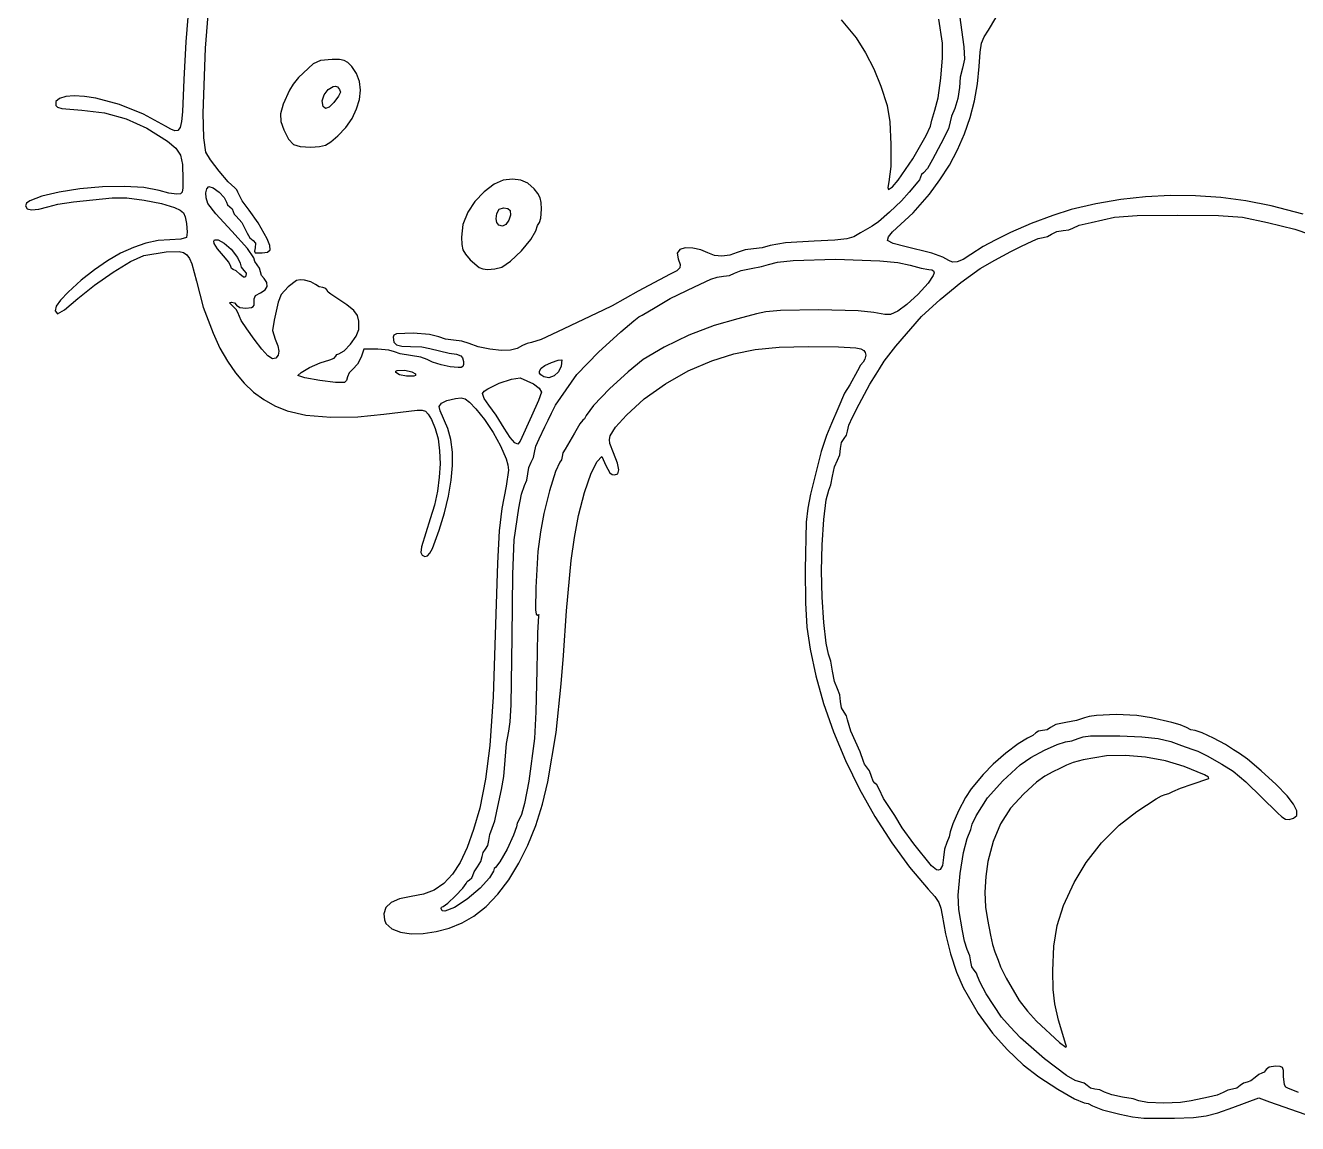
# Model space of a CAD drawing. Extents: x 20 to 360, y 14 to 367.
# Drawn here: x 20.1 to 216.6, y 44.8 to 214.4 of the extents above; entities that cross this region are included whole.
import ezdxf

# ---------------------------------------------------------------- set-up
doc = ezdxf.new("R2010")
doc.units = 0

msp = doc.modelspace()

# ---------------------------------------------------------------- linework, layer by layer
at = {"layer": 'Layer 1'}
for p, q in [((45.190862, 215.723747), (44.864542, 211.887286)), ((47.93812, 210.930376), (48.328174, 216.057439)), ((146.133877, 215.296004), (148.448982, 212.513467)), ((161.783991, 211.702078), (161.201907, 215.404593)), ((164.429826, 216.041247), (165.064826, 211.137633)), ((168.874829, 213.712912), (170.038996, 215.617914)), ((148.448982, 212.513467), (149.903089, 210.192298)), ((167.825314, 211.710897), (168.207858, 212.692061)), ((168.207858, 212.692061), (168.874829, 213.712912)), ((44.864542, 211.887286), (44.591139, 206.092908)), ((47.56605, 200.860218), (47.93812, 210.930376)), ((161.810449, 209.432172), (161.783991, 211.702078)), ((165.064826, 211.137633), (165.188299, 209.228222)), ((167.463717, 208.068464), (167.61475, 210.319629)), ((167.61475, 210.319629), (167.825314, 211.710897)), ((64.558374, 208.491798), (62.313824, 206.397179)), ((65.704903, 209.016555), (64.558374, 208.491798)), ((64.558374, 208.491798), (64.558374, 208.491798)), ((67.486431, 209.197354), (65.704903, 209.016555)), ((68.61036, 209.165383), (67.486431, 209.197354)), ((69.360565, 209.020965), (68.61036, 209.165383)), ((69.932175, 208.691338), (69.360565, 209.020965)), ((70.520322, 208.103742), (69.932175, 208.691338)), ((149.903089, 210.192298), (151.165373, 207.728916)), ((161.545866, 206.269297), (161.810449, 209.432172)), ((165.188299, 209.228222), (164.888437, 207.82152)), ((62.313824, 206.397179), (61.457786, 205.351523)), ((71.274316, 207.019294), (70.520322, 208.103742)), ((71.717011, 205.778163), (71.274316, 207.019294)), ((151.165373, 207.728916), (152.268907, 205.047252)), ((164.535659, 206.454505), (164.394548, 204.822907)), ((164.888437, 207.82152), (164.535659, 206.454505)), ((167.199822, 205.409607), (167.463717, 208.068464)), ((44.591139, 206.092908), (44.37837, 201.113777)), ((60.889483, 204.434851), (59.948007, 202.28511)), ((61.457786, 205.351523), (60.889483, 204.434851)), ((66.239582, 203.698427), (66.886709, 204.514226)), ((66.886709, 204.514226), (67.666128, 204.999296)), ((67.666128, 204.999296), (68.028965, 205.047527)), ((68.028965, 205.047527), (68.333099, 204.92874)), ((68.333099, 204.92874), (68.655009, 204.523045)), ((68.655009, 204.523045), (68.79171, 204.117351)), ((71.706538, 202.992871), (71.857916, 204.422104)), ((71.857916, 204.422104), (71.717011, 205.778163)), ((152.268907, 205.047252), (153.246763, 202.071238)), ((161.109303, 203.238713), (161.545866, 206.269297)), ((164.394548, 204.822907), (164.174062, 203.138392)), ((166.728395, 202.785063), (167.199822, 205.409607)), ((24.825098, 202.659937), (24.800293, 202.071238)), ((25.369148, 203.129572), (24.825098, 202.659937)), ((26.343146, 203.440458), (25.369148, 203.129572)), ((27.657795, 203.552906), (26.343146, 203.440458)), ((29.245158, 203.452654), (27.657795, 203.552906)), ((30.963987, 203.18745), (29.245158, 203.452654)), ((34.63398, 202.216759), (30.963987, 203.18745)), ((65.969486, 202.776794), (66.239582, 203.698427)), ((66.096817, 201.924615), (65.969486, 202.776794)), ((67.768654, 202.52985), (67.026166, 201.794528)), ((68.491849, 203.49558), (67.768654, 202.52985)), ((68.79171, 204.117351), (68.491849, 203.49558)), ((68.79171, 204.117351), (68.79171, 204.117351)), ((71.272387, 201.532218), (71.706538, 202.992871)), ((160.619823, 201.365682), (161.109303, 203.238713)), ((164.174062, 203.138392), (163.688992, 201.612627)), ((166.053569, 200.205994), (166.728395, 202.785063)), ((24.800293, 202.071238), (25.071491, 201.796733)), ((25.071491, 201.796733), (25.752794, 201.594988)), ((25.752794, 201.594988), (28.821963, 201.330405)), ((28.821963, 201.330405), (32.347538, 200.913134)), ((32.347538, 200.913134), (35.648217, 200.003077)), ((38.343661, 200.749975), (34.63398, 202.216759)), ((41.768915, 198.896236), (38.343661, 200.749975)), ((44.37837, 201.113777), (44.22527, 199.614539)), ((47.655967, 197.068888), (47.56605, 200.860218)), ((59.948007, 202.28511), (59.522468, 200.783599)), ((59.522468, 200.783599), (59.559951, 199.573129)), ((66.458965, 201.594988), (66.096817, 201.924615)), ((67.026166, 201.794528), (66.458965, 201.594988)), ((70.564971, 200.081901), (71.272387, 201.532218)), ((153.246763, 202.071238), (153.647497, 199.549978)), ((160.161212, 199.813459), (160.619823, 201.365682)), ((163.688992, 201.612627), (163.203922, 200.430821)), ((35.648217, 200.003077), (38.843063, 198.557239)), ((38.843063, 198.557239), (42.051138, 196.532624)), ((42.587608, 198.396628), (41.768915, 198.896236)), ((44.000236, 198.67134), (43.672676, 198.206046)), ((44.22527, 199.614539), (44.000236, 198.67134)), ((59.559951, 199.573129), (60.007538, 198.296514)), ((68.368376, 197.379291), (69.593798, 198.683674)), ((69.593798, 198.683674), (70.564971, 200.081901)), ((153.647497, 199.549978), (153.833257, 196.056374)), ((159.267691, 197.408505), (159.918057, 198.856342)), ((159.918057, 198.856342), (160.161212, 199.813459)), ((162.983436, 199.566515), (162.710033, 198.477313)), ((163.203922, 200.430821), (162.983436, 199.566515)), ((165.179479, 197.683562), (166.053569, 200.205994)), ((43.211998, 198.14052), (42.587608, 198.396628)), ((43.672676, 198.206046), (43.211998, 198.14052)), ((47.977808, 194.874567), (47.655967, 197.068888)), ((60.007538, 198.296514), (60.732938, 196.866109)), ((60.732938, 196.866109), (61.498025, 196.060783)), ((67.276418, 196.429546), (68.368376, 197.379291)), ((157.219925, 193.803004), (159.267691, 197.408505)), ((162.710033, 198.477313), (161.537046, 196.144568)), ((164.110259, 195.22893), (165.179479, 197.683562)), ((42.051138, 196.532624), (43.348699, 195.473187)), ((43.348699, 195.473187), (44.070792, 194.407136)), ((48.717539, 193.656932), (47.977808, 194.874567)), ((61.498025, 196.060783), (62.567383, 195.711864)), ((62.567383, 195.711864), (64.205596, 195.650679)), ((64.205596, 195.650679), (65.555523, 195.707454)), ((65.555523, 195.707454), (66.458965, 195.919672)), ((66.458965, 195.919672), (67.276418, 196.429546)), ((153.833257, 196.056374), (153.787506, 192.615686)), ((161.537046, 196.144568), (160.267045, 193.7104)), ((162.850042, 192.85326), (164.110259, 195.22893)), ((44.070792, 194.407136), (44.38278, 192.930981)), ((44.38278, 192.930981), (44.450028, 190.641231)), ((50.03274, 191.933281), (48.717539, 193.656932)), ((153.787506, 192.615686), (153.493708, 190.253175)), ((154.967107, 190.521617), (157.219925, 193.803004)), ((160.267045, 193.7104), (159.455656, 192.330156)), ((161.402963, 190.567713), (162.850042, 192.85326)), ((51.440545, 190.295619), (50.03274, 191.933281)), ((95.378493, 190.698006), (93.909504, 190.535398)), ((96.639123, 190.539808), (95.378493, 190.698006)), ((158.397322, 190.994009), (158.26503, 190.583905)), ((158.534023, 191.395294), (158.397322, 190.994009)), ((158.855933, 191.664287), (158.534023, 191.395294)), ((159.455656, 192.330156), (158.855933, 191.664287)), ((25.308032, 188.697094), (22.623543, 188.074771)), ((28.53533, 189.177202), (25.308032, 188.697094)), ((31.999101, 189.478717), (28.53533, 189.177202)), ((35.393004, 189.565258), (31.999101, 189.478717)), ((38.410703, 189.400445), (35.393004, 189.565258)), ((40.745859, 188.947897), (38.410703, 189.400445)), ((42.280443, 188.546612), (40.745859, 188.947897)), ((44.435145, 189.350835), (44.330965, 188.678904)), ((44.450028, 190.641231), (44.435145, 189.350835)), ((47.995447, 188.58189), (48.126636, 189.208622)), ((48.126636, 189.208622), (48.436419, 189.547619)), ((48.436419, 189.547619), (49.113863, 189.360757)), ((49.113863, 189.360757), (50.019511, 188.687723)), ((50.019511, 188.687723), (50.81271, 187.836095)), ((52.458089, 189.335953), (51.440545, 190.295619)), ((52.779999, 189.044911), (52.458089, 189.335953)), ((52.9167, 188.700952), (52.779999, 189.044911)), ((53.613437, 187.360396), (52.9167, 188.700952)), ((90.990266, 188.749459), (89.543876, 187.216529)), ((92.52926, 189.931817), (90.990266, 188.749459)), ((93.909504, 190.535398), (92.52926, 189.931817)), ((93.909504, 190.535398), (93.909504, 190.535398)), ((97.734389, 190.044265), (96.639123, 190.539808)), ((98.707284, 189.194841), (97.734389, 190.044265)), ((99.28551, 188.466134), (98.707284, 189.194841)), ((153.493708, 190.253175), (153.330548, 189.419737)), ((153.330548, 189.419737), (153.45843, 189.089008)), ((153.45843, 189.089008), (154.060426, 189.478924)), ((154.060426, 189.478924), (154.967107, 190.521617)), ((156.633432, 188.700952), (155.437845, 187.358742)), ((157.973988, 190.253175), (156.633432, 188.700952)), ((158.26503, 190.583905), (157.973988, 190.253175)), ((159.773156, 188.383452), (161.402963, 190.567713)), ((20.284692, 186.954219), (20.108346, 186.549006)), ((20.788202, 187.346615), (20.284692, 186.954219)), ((22.623543, 188.074771), (20.788202, 187.346615)), ((23.56557, 186.407895), (25.110077, 186.797053)), ((25.110077, 186.797053), (27.507865, 187.192826)), ((27.507865, 187.192826), (33.51391, 187.819007)), ((33.51391, 187.819007), (35.752948, 187.780422)), ((35.752948, 187.780422), (38.461621, 187.45741)), ((38.461621, 187.45741), (41.104149, 186.93596)), ((41.104149, 186.93596), (43.144749, 186.302062)), ((43.497527, 188.383452), (42.280443, 188.546612)), ((44.048192, 188.423691), (43.497527, 188.383452)), ((44.330965, 188.678904), (44.048192, 188.423691)), ((48.049466, 187.776564), (47.995447, 188.58189)), ((48.295308, 186.901784), (48.049466, 187.776564)), ((49.538851, 185.309874), (48.295308, 186.901784)), ((50.81271, 187.836095), (51.15281, 187.113451)), ((51.15281, 187.113451), (51.31156, 186.694527)), ((54.68059, 185.914006), (53.613437, 187.360396)), ((89.543876, 187.216529), (88.441445, 185.561228)), ((99.628917, 187.810188), (99.28551, 188.466134)), ((99.79373, 187.061637), (99.628917, 187.810188)), ((99.836174, 186.055117), (99.79373, 187.061637)), ((155.437845, 187.358742), (153.630409, 185.609735)), ((157.264023, 185.495082), (159.773156, 188.383452)), ((185.498665, 186.874155), (181.68067, 185.984562)), ((189.331543, 187.531824), (185.498665, 186.874155)), ((193.17765, 187.957156), (189.331543, 187.531824)), ((197.035332, 188.149737), (193.17765, 187.957156)), ((200.902937, 188.109153), (197.035332, 188.149737)), ((204.77881, 187.834992), (200.902937, 188.109153)), ((208.661297, 187.326841), (204.77881, 187.834992)), ((212.548745, 186.584284), (208.661297, 187.326841)), ((20.108346, 186.549006), (20.360803, 186.100317)), ((20.360803, 186.100317), (21.069666, 185.922825)), ((21.069666, 185.922825), (22.162175, 186.023147)), ((22.162175, 186.023147), (23.56557, 186.407895)), ((43.144749, 186.302062), (44.036616, 185.886445)), ((44.036616, 185.886445), (44.538222, 185.464214)), ((44.538222, 185.464214), (44.801704, 184.843545)), ((44.801704, 184.843545), (44.979195, 183.832616)), ((51.999477, 182.633171), (49.538851, 185.309874)), ((51.31156, 186.694527), (51.681977, 186.407895)), ((51.681977, 186.407895), (52.052394, 186.108034)), ((52.052394, 186.108034), (52.211144, 185.702339)), ((52.211144, 185.702339), (52.347845, 185.292235)), ((52.347845, 185.292235), (52.669755, 184.961505)), ((52.669755, 184.961505), (53.529652, 183.982546)), ((56.060834, 183.92963), (54.68059, 185.914006)), ((88.441445, 185.561228), (87.700611, 183.691505)), ((92.821404, 184.575654), (92.921725, 185.384839)), ((92.921725, 185.384839), (93.292142, 186.063937)), ((93.292142, 186.063937), (93.980059, 186.266784)), ((93.980059, 186.266784), (94.637108, 186.134492)), ((94.637108, 186.134492), (95.003115, 185.84345)), ((95.033983, 185.111436), (94.77381, 184.326505)), ((95.003115, 185.84345), (95.033983, 185.111436)), ((95.003115, 185.84345), (95.003115, 185.84345)), ((99.74357, 184.683693), (99.836174, 186.055117)), ((153.630409, 185.609735), (151.895734, 184.092238)), ((154.09343, 182.527337), (157.264023, 185.495082)), ((178.818207, 185.082222), (175.476187, 183.819387)), ((181.68067, 185.984562), (178.818207, 185.082222)), ((184.749839, 184.009005), (188.383452, 184.820394)), ((188.383452, 184.820394), (191.867135, 185.058519)), ((191.867135, 185.058519), (198.102486, 185.137894)), ((198.102486, 185.137894), (204.417212, 185.058519)), ((204.417212, 185.058519), (208.13902, 184.820394)), ((208.13902, 184.820394), (212.019578, 183.973727)), ((208.13902, 184.820394), (208.13902, 184.820394)), ((217.532492, 185.297954), (212.548745, 186.584284)), ((44.979195, 183.832616), (45.085028, 182.47883)), ((53.529652, 183.982546), (54.36309, 182.31567)), ((57.467536, 181.469003), (56.060834, 183.92963)), ((87.700611, 183.691505), (87.488944, 181.715948)), ((92.939364, 183.964908), (92.821404, 184.575654)), ((93.268991, 183.579057), (92.939364, 183.964908)), ((93.80367, 183.44456), (93.268991, 183.579057)), ((94.328427, 183.700324), (93.80367, 183.44456)), ((94.77381, 184.326505), (94.328427, 183.700324)), ((98.954229, 182.703726), (99.223222, 183.523935)), ((99.223222, 183.523935), (99.518674, 183.973727)), ((99.518674, 183.973727), (99.74357, 184.683693)), ((150.918428, 183.44456), (149.119261, 182.386226)), ((151.895734, 184.092238), (150.918428, 183.44456)), ((175.476187, 183.819387), (172.299531, 182.457333)), ((180.445947, 182.739004), (181.332302, 182.853657)), ((181.332302, 182.853657), (181.927615, 183.12706)), ((181.927615, 183.12706), (182.928622, 183.568032)), ((182.928622, 183.568032), (184.749839, 184.009005)), ((212.019578, 183.973727), (216.213226, 182.981539)), ((216.213226, 182.981539), (218.475415, 182.174559)), ((40.593517, 181.193464), (38.715732, 180.794866)), ((42.403916, 181.327892), (40.593517, 181.193464)), ((44.141347, 181.438135), (42.403916, 181.327892)), ((44.979195, 181.68067), (44.141347, 181.438135)), ((45.085028, 182.47883), (44.979195, 181.68067)), ((49.20571, 181.096864), (49.299072, 181.309702)), ((49.283087, 180.728169), (49.20571, 181.096864)), ((49.299072, 181.309702), (49.887219, 181.305843)), ((49.887219, 181.305843), (50.825939, 180.792662)), ((54.393958, 179.974106), (51.999477, 182.633171)), ((54.36309, 182.31567), (54.782014, 181.605705)), ((54.782014, 181.605705), (55.280313, 181.186781)), ((55.280313, 181.186781), (55.6375, 180.807544)), ((57.872128, 180.427757), (57.467536, 181.469003)), ((87.488944, 181.715948), (87.524773, 180.569971)), ((96.749366, 179.621328), (98.212293, 181.365926)), ((98.212293, 181.365926), (98.954229, 182.703726)), ((137.521684, 180.829593), (135.149252, 180.410669)), ((141.957867, 181.116225), (137.521684, 180.829593)), ((145.165391, 181.260092), (141.957867, 181.116225)), ((147.007002, 181.446955), (145.165391, 181.260092)), ((148.114395, 181.785952), (147.007002, 181.446955)), ((149.119261, 182.386226), (148.114395, 181.785952)), ((153.317319, 181.222059), (153.467249, 181.795323)), ((154.150757, 180.745808), (153.317319, 181.222059)), ((153.467249, 181.795323), (154.09343, 182.527337)), ((169.933163, 181.257336), (168.063439, 180.269558)), ((172.299531, 182.457333), (169.933163, 181.257336)), ((173.919554, 180.269558), (175.754, 181.151503)), ((175.754, 181.151503), (176.587438, 181.52192)), ((176.587438, 181.52192), (177.341501, 181.68067)), ((177.341501, 181.68067), (177.99414, 181.83942)), ((177.99414, 181.83942), (178.646779, 182.209837)), ((178.646779, 182.209837), (179.466988, 182.580254)), ((179.466988, 182.580254), (180.445947, 182.739004)), ((34.805959, 179.233273), (32.79795, 178.084333)), ((36.78255, 180.139127), (34.805959, 179.233273)), ((36.338339, 177.951145), (38.417524, 178.893724)), ((38.715732, 180.794866), (36.78255, 180.139127)), ((38.417524, 178.893724), (41.874749, 179.458169)), ((41.874749, 179.458169), (43.842588, 179.501715)), ((43.842588, 179.501715), (44.52017, 179.334765)), ((44.52017, 179.334765), (45.049751, 178.986328)), ((45.049751, 178.986328), (45.473498, 178.414649)), ((49.803434, 179.91237), (49.283087, 180.728169)), ((50.694199, 178.858446), (49.803434, 179.91237)), ((51.514407, 177.857438), (50.694199, 178.858446)), ((50.825939, 180.792662), (51.893644, 179.846224)), ((51.893644, 179.846224), (52.859374, 178.598272)), ((51.893644, 179.846224), (51.893644, 179.846224)), ((55.386146, 178.505668), (54.393958, 179.974106)), ((55.597813, 180.057891), (55.500799, 179.564553)), ((55.500799, 179.564553), (55.588993, 179.312648)), ((55.588993, 179.312648), (56.691425, 179.28178)), ((55.6375, 180.807544), (55.597813, 180.057891)), ((56.691425, 179.28178), (57.517146, 179.430057)), ((57.517146, 179.430057), (57.899689, 179.780079)), ((57.899689, 179.780079), (57.872128, 180.427757)), ((87.524773, 180.569971), (87.696201, 179.771259)), ((87.696201, 179.771259), (88.09914, 179.071766)), ((88.09914, 179.071766), (88.8295, 178.223446)), ((95.074773, 178.015637), (96.749366, 179.621328)), ((121.214521, 179.810947), (120.800007, 179.264141)), ((120.800007, 179.264141), (120.967576, 178.399835)), ((122.031422, 180.060647), (121.214521, 179.810947)), ((123.198897, 180.035843), (122.031422, 180.060647)), ((124.458976, 179.766298), (123.198897, 180.035843)), ((125.55369, 179.28178), (124.458976, 179.766298)), ((126.54202, 178.905851), (125.55369, 179.28178)), ((127.718865, 178.78789), (126.54202, 178.905851)), ((128.942013, 178.934514), (127.718865, 178.78789)), ((130.069249, 179.352335), (128.942013, 178.934514)), ((131.281923, 179.75362), (130.069249, 179.352335)), ((132.573972, 179.91678), (131.281923, 179.75362)), ((133.914529, 180.057891), (132.573972, 179.91678)), ((135.149252, 180.410669), (133.914529, 180.057891)), ((155.963154, 180.269558), (154.150757, 180.745808)), ((160.161212, 179.233273), (155.963154, 180.269558)), ((161.856751, 178.627487), (160.161212, 179.233273)), ((166.158438, 179.034835), (164.974427, 178.286284)), ((168.063439, 180.269558), (166.158438, 179.034835)), ((169.862607, 178.188168), (172.332053, 179.493446)), ((172.332053, 179.493446), (173.919554, 180.269558)), ((32.79795, 178.084333), (30.77051, 176.699334)), ((33.637382, 176.327264), (36.338339, 177.951145)), ((45.473498, 178.414649), (45.833579, 177.577972)), ((45.833579, 177.577972), (46.531418, 174.94261)), ((51.858366, 177.200389), (51.514407, 177.857438)), ((51.95538, 176.878479), (51.858366, 177.200389)), ((52.859374, 178.598272), (53.269478, 177.694279)), ((53.269478, 177.694279), (53.437048, 177.076917)), ((53.437048, 177.076917), (53.869201, 176.565389)), ((55.544896, 177.936813), (55.386146, 178.505668)), ((55.915313, 177.447334), (55.544896, 177.936813)), ((56.28573, 176.957855), (55.915313, 177.447334)), ((56.44448, 176.389), (56.28573, 176.957855)), ((88.8295, 178.223446), (90.192105, 177.03282)), ((90.192105, 177.03282), (90.789072, 176.804617)), ((92.652732, 176.852021), (93.697837, 177.094556)), ((93.697837, 177.094556), (95.074773, 178.015637)), ((121.218931, 176.975493), (120.734412, 176.539482)), ((120.967576, 178.399835), (121.260272, 177.523953)), ((121.260272, 177.523953), (121.218931, 176.975493)), ((132.256472, 176.882889), (133.830744, 177.173931)), ((133.830744, 177.173931), (134.902307, 177.51789)), ((134.902307, 177.51789), (136.30081, 177.883759)), ((136.30081, 177.883759), (138.701837, 178.136354)), ((138.701837, 178.136354), (145.269571, 178.31164)), ((145.269571, 178.31164), (152.121732, 178.063593)), ((152.121732, 178.063593), (154.878293, 177.787021)), ((154.878293, 177.787021), (156.774543, 177.412056)), ((156.774543, 177.412056), (158.472287, 176.931396)), ((156.774543, 177.412056), (156.774543, 177.412056)), ((158.472287, 176.931396), (159.667323, 176.741778)), ((162.771769, 178.117612), (161.856751, 178.627487)), ((163.32078, 177.834287), (162.771769, 178.117612)), ((164.04177, 177.888306), (163.32078, 177.834287)), ((164.974427, 178.286284), (164.04177, 177.888306)), ((167.612545, 176.876275), (169.862607, 178.188168)), ((28.735628, 175.085306), (26.705295, 173.249276)), ((30.77051, 176.699334), (28.735628, 175.085306)), ((30.777676, 174.319737), (33.637382, 176.327264)), ((46.531418, 174.94261), (47.567704, 170.890073)), ((52.211144, 176.741778), (51.95538, 176.878479)), ((52.643297, 176.530111), (52.211144, 176.741778)), ((53.2342, 176.000944), (52.643297, 176.530111)), ((53.811874, 175.542333), (53.2342, 176.000944)), ((54.003146, 175.55446), (53.811874, 175.542333)), ((53.869201, 176.565389), (54.19552, 176.142055)), ((54.151423, 175.718722), (54.003146, 175.55446)), ((54.19552, 176.142055), (54.151423, 175.718722)), ((56.60323, 175.820145), (56.44448, 176.389)), ((56.973647, 175.330666), (56.60323, 175.820145)), ((57.426746, 174.735904), (56.973647, 175.330666)), ((62.000733, 175.021985), (60.677816, 174.060665)), ((62.562973, 175.14215), (62.000733, 175.021985)), ((63.217818, 175.083721), (62.562973, 175.14215)), ((64.201186, 174.827957), (63.217818, 175.083721)), ((90.789072, 176.804617), (91.475335, 176.741778)), ((91.475335, 176.741778), (92.652732, 176.852021)), ((119.697575, 176.000944), (114.793961, 173.355109)), ((120.734412, 176.539482), (119.697575, 176.000944)), ((123.4723, 174.025387), (126.012302, 175.224833)), ((126.012302, 175.224833), (126.955983, 175.546743)), ((126.955983, 175.546743), (127.952581, 175.683444)), ((127.952581, 175.683444), (128.865394, 175.824555)), ((128.865394, 175.824555), (129.645915, 176.177333)), ((129.645915, 176.177333), (130.699839, 176.569799)), ((130.699839, 176.569799), (132.256472, 176.882889)), ((160.372879, 175.815736), (159.578026, 174.628417)), ((159.667323, 176.741778), (160.128552, 176.685141)), ((160.128552, 176.685141), (160.40044, 176.513575)), ((160.482157, 176.2246), (160.372879, 175.815736)), ((160.40044, 176.513575), (160.482157, 176.2246)), ((164.615034, 174.704485), (167.612545, 176.876275)), ((26.705295, 173.249276), (25.53341, 172.000772)), ((28.22224, 172.22622), (30.777676, 174.319737)), ((55.668368, 172.720109), (56.44448, 173.143442)), ((56.44448, 173.143442), (57.142319, 173.55961)), ((57.142319, 173.55961), (57.476356, 174.117992)), ((57.476356, 174.117992), (57.426746, 174.735904)), ((60.677816, 174.060665), (59.641531, 172.86563)), ((64.94643, 174.413443), (64.201186, 174.827957)), ((65.497645, 174.060665), (64.94643, 174.413443)), ((66.075319, 173.919554), (65.497645, 174.060665)), ((66.494243, 173.809311), (66.075319, 173.919554)), ((66.675042, 173.566776), (66.494243, 173.809311)), ((66.86025, 173.222817), (66.675042, 173.566776)), ((67.310042, 172.931776), (66.86025, 173.222817)), ((114.793961, 173.355109), (110.737014, 171.09733)), ((119.710805, 172.252678), (123.4723, 174.025387)), ((159.578026, 174.628417), (158.009266, 172.931776)), ((161.419086, 172.096133), (164.615034, 174.704485)), ((24.870849, 171.040004), (24.710996, 170.337204)), ((25.53341, 172.000772), (24.870849, 171.040004)), ((26.13203, 170.475559), (28.22224, 172.22622)), ((51.655519, 171.564761), (51.964199, 171.697053)), ((52.140588, 171.062052), (51.655519, 171.564761)), ((51.964199, 171.697053), (52.413991, 171.555941)), ((52.687394, 170.528475), (52.140588, 171.062052)), ((52.413991, 171.555941), (52.705033, 171.203163)), ((52.705033, 171.203163), (53.228688, 170.860858)), ((55.016832, 170.850937), (55.304704, 170.996251)), ((55.304704, 170.996251), (55.421424, 171.203163)), ((55.421424, 172.190942), (55.668368, 172.720109)), ((55.421424, 171.203163), (55.421424, 172.190942)), ((59.160871, 171.697053), (58.52587, 168.874829)), ((59.641531, 172.86563), (59.160871, 171.697053)), ((69.779488, 171.273719), (67.310042, 172.931776)), ((70.844988, 170.390672), (69.779488, 171.273719)), ((110.737014, 171.09733), (109.36118, 170.427052)), ((117.404518, 170.850385), (119.710805, 172.252678)), ((156.276795, 171.324982), (154.891591, 170.29035)), ((158.009266, 172.931776), (156.276795, 171.324982)), ((158.573711, 169.474551), (161.419086, 172.096133)), ((24.710996, 170.337204), (25.047238, 169.862607)), ((25.047238, 169.862607), (26.13203, 170.475559)), ((47.567704, 170.890073), (49.106698, 166.863994)), ((52.9167, 170.074274), (52.687394, 170.528475)), ((53.450277, 168.835141), (52.9167, 170.074274)), ((53.228688, 170.860858), (54.142604, 170.740142)), ((54.142604, 170.740142), (55.016832, 170.850937)), ((71.424316, 169.633301), (70.844988, 170.390672)), ((71.639841, 168.743639), (71.424316, 169.633301)), ((109.36118, 170.427052), (102.30562, 167.110939)), ((114.088405, 168.804273), (114.860107, 169.430454)), ((114.860107, 169.430454), (115.393684, 169.686218)), ((115.393684, 169.686218), (117.404518, 170.850385)), ((130.175082, 169.121773), (126.5332, 168.080527)), ((133.067862, 169.862607), (130.175082, 169.121773)), ((134.497026, 170.160539), (133.067862, 169.862607)), ((136.755494, 170.367521), (134.497026, 170.160539)), ((142.698701, 170.515246), (136.755494, 170.367521)), ((148.7742, 170.319014), (142.698701, 170.515246)), ((151.198033, 170.096047), (148.7742, 170.319014)), ((152.858707, 169.792051), (151.198033, 170.096047)), ((153.777584, 169.7915), (152.858707, 169.792051)), ((154.891591, 170.29035), (153.777584, 169.7915)), ((154.596139, 164.888437), (158.573711, 169.474551)), ((54.327812, 167.56955), (53.450277, 168.835141)), ((55.456702, 165.982049), (54.327812, 167.56955)), ((58.52587, 168.874829), (58.265696, 167.278508)), ((58.265696, 167.278508), (58.666981, 165.946771)), ((71.213751, 166.442314), (71.613934, 167.463717)), ((71.613934, 167.463717), (71.639841, 168.743639)), ((102.30562, 167.110939), (99.765618, 165.911493)), ((108.637985, 163.944756), (112.077571, 167.110939)), ((112.077571, 167.110939), (114.088405, 168.804273)), ((126.5332, 168.080527), (122.603584, 166.559723)), ((49.106698, 166.863994), (50.163585, 164.581892)), ((56.624728, 164.392894), (55.456702, 165.982049)), ((58.666981, 165.946771), (59.090315, 164.938598)), ((69.341823, 164.134925), (70.343933, 165.192708)), ((70.343933, 165.192708), (71.213751, 166.442314)), ((77.008681, 166.58122), (76.905604, 166.264271)), ((76.905604, 166.264271), (77.01695, 165.512965)), ((77.439181, 166.76257), (77.008681, 166.58122)), ((77.01695, 165.512965), (77.425952, 165.069236)), ((80.01005, 166.863994), (77.439181, 166.76257)), ((82.514774, 166.705244), (80.01005, 166.863994)), ((83.961164, 166.334827), (82.514774, 166.705244)), ((85.001859, 165.977639), (83.961164, 166.334827)), ((86.254221, 165.80566), (85.001859, 165.977639)), ((87.55068, 165.64691), (86.254221, 165.80566)), ((88.688389, 165.276493), (87.55068, 165.64691)), ((90.028394, 164.79914), (88.688389, 165.276493)), ((97.635721, 165.311771), (96.908117, 164.958993)), ((98.283951, 165.452882), (97.635721, 165.311771)), ((99.765618, 165.911493), (98.283951, 165.452882)), ((122.603584, 166.559723), (118.799645, 164.741263)), ((50.163585, 164.581892), (51.304394, 162.544117)), ((57.551321, 163.375902), (56.624728, 164.392894)), ((58.259633, 162.921149), (57.551321, 163.375902)), ((59.143232, 163.491106), (58.772815, 163.018714)), ((59.090315, 164.938598), (59.249065, 164.125555)), ((59.249065, 164.125555), (59.143232, 163.491106)), ((67.808341, 163.040762), (68.086154, 163.336214)), ((68.086154, 163.336214), (68.222855, 163.591978)), ((68.222855, 163.591978), (68.544765, 163.688992)), ((68.544765, 163.688992), (69.341823, 164.134925)), ((71.966712, 163.159825), (71.411087, 162.097081)), ((72.390046, 164.394548), (71.966712, 163.159825)), ((74.577269, 164.394548), (72.390046, 164.394548)), ((76.235326, 164.279895), (74.577269, 164.394548)), ((77.152549, 164.006492), (76.235326, 164.279895)), ((78.012445, 163.697811), (77.152549, 164.006492)), ((77.425952, 165.069236), (78.245058, 164.870247)), ((79.586717, 163.442047), (78.012445, 163.697811)), ((78.245058, 164.870247), (79.586717, 164.853159)), ((79.586717, 164.853159), (81.363836, 164.782604)), ((81.209496, 163.177464), (79.586717, 163.442047)), ((82.197274, 162.807047), (81.209496, 163.177464)), ((81.363836, 164.782604), (82.58533, 164.500381)), ((82.58533, 164.500381), (85.548665, 163.794825)), ((85.548665, 163.794825), (86.714486, 163.621192)), ((86.714486, 163.621192), (87.361062, 163.411179)), ((87.361062, 163.411179), (87.657065, 163.075489)), ((91.841343, 164.421006), (90.028394, 164.79914)), ((93.674135, 164.214852), (91.841343, 164.421006)), ((95.073671, 164.253437), (93.674135, 164.214852)), ((96.05704, 164.540069), (95.073671, 164.253437)), ((96.908117, 164.958993), (96.05704, 164.540069)), ((105.304233, 160.51399), (108.637985, 163.944756)), ((118.799645, 164.741263), (115.534795, 162.807047)), ((126.153413, 162.630658), (129.56213, 163.686787)), ((129.56213, 163.686787), (132.865014, 164.35927)), ((132.865014, 164.35927), (136.551544, 164.714253)), ((136.551544, 164.714253), (141.1112, 164.817882)), ((141.1112, 164.817882), (145.748577, 164.792526)), ((145.748577, 164.792526), (148.418114, 164.615034)), ((148.418114, 164.615034), (149.177207, 164.4465)), ((149.177207, 164.4465), (149.639057, 164.212647)), ((149.639057, 164.212647), (149.868569, 163.90438)), ((149.93065, 163.512603), (149.815997, 162.846735)), ((149.868569, 163.90438), (149.93065, 163.512603)), ((152.799176, 162.568922), (154.596139, 164.888437)), ((51.304394, 162.544117), (52.540289, 160.740333)), ((58.772815, 163.018714), (58.259633, 162.921149)), ((62.688651, 160.832041), (64.002749, 161.567914)), ((64.002749, 161.567914), (65.647576, 162.297173)), ((65.647576, 162.297173), (67.133653, 162.771769)), ((67.133653, 162.771769), (67.808341, 163.040762)), ((70.696711, 161.325379), (70.101398, 160.752115)), ((71.411087, 162.097081), (70.696711, 161.325379)), ((83.02079, 162.405762), (82.197274, 162.807047)), ((84.313942, 162.004477), (83.02079, 162.405762)), ((85.739386, 161.695796), (84.313942, 162.004477)), ((86.959777, 161.572324), (85.739386, 161.695796)), ((87.443744, 161.607051), (86.959777, 161.572324)), ((87.70943, 161.744303), (87.443744, 161.607051)), ((87.657065, 163.075489), (87.771166, 162.524825)), ((87.803137, 162.033691), (87.70943, 161.744303)), ((87.771166, 162.524825), (87.803137, 162.033691)), ((99.544581, 161.039298), (99.765618, 161.466491)), ((99.765618, 161.466491), (100.351561, 161.893683)), ((100.351561, 161.893683), (101.383987, 162.370484)), ((101.383987, 162.370484), (102.4098, 162.721609)), ((102.4098, 162.721609), (102.975898, 162.771769)), ((102.870065, 161.783991), (102.451692, 160.905353)), ((102.975898, 162.771769), (102.870065, 161.783991)), ((102.870065, 161.783991), (102.870065, 161.783991)), ((115.534795, 162.807047), (113.204255, 160.920787)), ((122.524209, 161.065206), (126.153413, 162.630658)), ((149.12808, 161.933921), (148.660649, 161.078435)), ((149.542594, 162.418991), (149.12808, 161.933921)), ((149.815997, 162.846735), (149.542594, 162.418991)), ((151.553429, 160.549268), (152.047318, 161.360657)), ((152.047318, 161.360657), (152.799176, 162.568922)), ((52.540289, 160.740333), (53.88243, 159.160204)), ((62.194761, 160.337601), (62.688651, 160.832041)), ((63.275144, 159.973799), (62.194761, 160.337601)), ((65.572611, 159.570309), (63.275144, 159.973799)), ((67.98914, 159.285882), (65.572611, 159.570309)), ((69.42671, 159.279267), (67.98914, 159.285882)), ((69.717752, 159.583538), (69.42671, 159.279267)), ((69.850044, 160.125934), (69.717752, 159.583538)), ((70.101398, 160.752115), (69.850044, 160.125934)), ((77.328938, 160.796212), (77.340513, 161.010084)), ((77.880153, 160.447844), (77.328938, 160.796212)), ((77.340513, 161.010084), (77.553834, 161.131351)), ((77.553834, 161.131351), (78.704772, 161.14899)), ((78.986994, 160.231768), (77.880153, 160.447844)), ((78.704772, 161.14899), (79.811613, 160.932914)), ((80.137932, 160.249406), (78.986994, 160.231768)), ((79.811613, 160.932914), (80.362828, 160.584546)), ((80.351253, 160.370674), (80.137932, 160.249406)), ((80.362828, 160.584546), (80.351253, 160.370674)), ((80.362828, 160.584546), (80.362828, 160.584546)), ((93.274503, 159.142566), (95.189426, 159.803473)), ((95.189426, 159.803473), (96.555339, 159.984823)), ((96.555339, 159.984823), (98.601451, 159.0676)), ((99.531903, 160.721247), (99.544581, 161.039298)), ((99.750736, 160.449498), (99.531903, 160.721247)), ((100.22423, 160.161212), (99.750736, 160.449498)), ((100.979946, 160.007974), (100.22423, 160.161212)), ((101.772043, 160.284684), (100.979946, 160.007974)), ((102.451692, 160.905353), (101.772043, 160.284684)), ((102.023398, 155.751487), (105.304233, 160.51399)), ((113.204255, 160.920787), (110.357778, 158.27385)), ((118.97438, 159.049961), (122.524209, 161.065206)), ((148.660649, 161.078435), (147.461204, 158.926489)), ((150.57447, 159.032322), (151.553429, 160.549268)), ((53.88243, 159.160204), (55.34198, 157.793396)), ((55.34198, 157.793396), (56.930101, 156.629573)), ((90.734502, 157.585933), (90.978828, 157.910392)), ((90.959398, 156.787772), (90.734502, 157.585933)), ((90.978828, 157.910392), (91.544789, 158.303064)), ((91.544789, 158.303064), (93.274503, 159.142566)), ((98.601451, 159.0676), (99.470167, 158.379683)), ((98.601451, 159.0676), (98.601451, 159.0676)), ((99.836174, 157.797599), (99.377563, 156.483501)), ((99.470167, 158.379683), (99.836174, 157.797599)), ((110.357778, 158.27385), (107.894946, 155.732746)), ((115.715594, 156.717217), (118.97438, 159.049961)), ((146.663044, 157.616801), (145.626758, 155.22232)), ((147.461204, 158.926489), (146.663044, 157.616801)), ((148.907594, 155.927876), (150.57447, 159.032322)), ((56.930101, 156.629573), (58.657955, 155.6584)), ((58.657955, 155.6584), (60.536705, 154.869542)), ((84.036129, 155.539269), (84.366859, 156.064577)), ((84.208109, 154.90482), (84.036129, 155.539269)), ((84.366859, 156.064577), (85.200297, 156.477438)), ((85.200297, 156.477438), (86.536443, 156.774543)), ((86.536443, 156.774543), (87.409018, 156.884235)), ((87.409018, 156.884235), (88.04016, 156.752495)), ((88.04016, 156.752495), (88.704374, 156.243723)), ((88.704374, 156.243723), (89.676168, 155.22232)), ((91.687002, 155.751487), (90.959398, 156.787772)), ((92.833531, 154.199264), (91.687002, 155.751487)), ((99.377563, 156.483501), (98.283951, 154.058153)), ((101.388397, 154.516764), (102.023398, 155.751487)), ((107.894946, 155.732746), (106.715345, 154.163986)), ((112.959516, 154.199264), (115.715594, 156.717217)), ((147.884538, 153.917041), (148.907594, 155.927876)), ((60.536705, 154.869542), (63.449328, 154.211942)), ((63.449328, 154.211942), (67.274765, 153.894993)), ((67.274765, 153.894993), (71.470618, 153.941846)), ((71.470618, 153.941846), (75.494492, 154.375653)), ((75.494492, 154.375653), (80.609773, 155.010653)), ((80.609773, 155.010653), (81.38368, 154.993014)), ((81.38368, 154.993014), (81.906232, 154.816625)), ((81.906232, 154.816625), (82.33618, 154.375653)), ((82.33618, 154.375653), (82.832274, 153.564263)), ((82.832274, 153.564263), (83.430963, 152.179885)), ((85.372276, 152.153151), (84.208109, 154.90482)), ((89.676168, 155.22232), (91.044285, 153.543317)), ((91.044285, 153.543317), (92.3661, 151.553429)), ((94.085893, 152.223707), (92.833531, 154.199264)), ((98.283951, 154.058153), (96.520061, 150.212872)), ((100.330063, 152.400096), (100.85923, 153.45843)), ((100.85923, 153.45843), (101.388397, 154.516764)), ((106.221456, 153.45843), (105.758435, 152.863117)), ((106.4684, 153.665687), (106.221456, 153.45843)), ((106.715345, 154.163986), (106.4684, 153.665687)), ((111.26122, 152.342218), (112.959516, 154.199264)), ((145.626758, 155.22232), (144.63898, 152.929263)), ((147.337732, 152.669089), (147.884538, 153.917041)), ((83.430963, 152.179885), (83.851472, 150.545807)), ((85.830612, 150.435632), (85.372276, 152.153151)), ((92.3661, 151.553429), (93.515936, 149.457707)), ((95.002013, 150.753615), (94.085893, 152.223707)), ((99.483396, 150.56565), (100.330063, 152.400096)), ((104.951455, 151.447595), (103.469787, 148.942872)), ((105.758435, 152.863117), (104.951455, 151.447595)), ((110.459202, 151.037491), (111.26122, 152.342218)), ((144.63898, 152.929263), (143.863971, 151.051823)), ((146.949676, 151.147734), (147.108426, 151.765096)), ((147.108426, 151.765096), (147.337732, 152.669089)), ((83.851472, 150.545807), (84.094214, 148.709983)), ((86.069013, 148.520089), (85.830612, 150.435632)), ((93.515936, 149.457707), (94.368115, 147.461204)), ((95.699852, 149.93506), (95.002013, 150.753615)), ((96.199253, 149.75812), (95.699852, 149.93506)), ((96.520061, 150.212872), (96.199253, 149.75812)), ((98.77784, 148.448982), (98.985097, 149.414712)), ((98.985097, 149.414712), (99.483396, 150.56565)), ((110.347787, 150.458921), (110.459202, 151.037491)), ((110.404631, 149.858441), (110.347787, 150.458921)), ((110.948681, 148.378427), (110.404631, 149.858441)), ((143.863971, 151.051823), (143.069118, 148.598913)), ((146.050092, 149.083983), (146.208842, 149.992386)), ((146.208842, 149.992386), (146.579259, 150.636206)), ((146.579259, 150.636206), (146.949676, 151.147734)), ((84.094214, 148.709983), (84.159602, 146.72037)), ((86.089132, 146.420164), (86.069013, 148.520089)), ((94.368115, 147.461204), (94.645928, 146.546737)), ((98.248673, 146.967315), (98.61909, 147.668461)), ((98.61909, 147.668461), (98.77784, 148.448982)), ((103.011176, 147.813982), (102.918572, 147.298044)), ((103.147877, 148.418114), (103.011176, 147.813982)), ((103.469787, 148.942872), (103.147877, 148.418114)), ((108.443957, 147.03787), (109.184791, 147.84926)), ((109.184791, 147.84926), (109.784514, 146.438148)), ((111.571555, 146.807462), (110.948681, 148.378427)), ((143.069118, 148.598913), (141.393422, 141.993145)), ((145.556203, 147.249537), (145.908981, 148.087385)), ((145.908981, 148.087385), (146.050092, 149.083983)), ((84.159602, 146.72037), (84.048049, 144.624924)), ((85.892624, 144.149501), (86.089132, 146.420164)), ((94.738532, 145.728182), (94.368115, 143.227868)), ((94.645928, 146.546737), (94.738532, 145.728182)), ((97.719506, 145.168147), (97.878256, 146.147106)), ((97.878256, 146.147106), (98.248673, 146.967315)), ((102.026154, 145.533603), (101.084126, 142.509083)), ((102.693676, 146.967315), (102.026154, 145.533603)), ((102.918572, 147.298044), (102.693676, 146.967315)), ((107.5113, 145.276736), (108.443957, 147.03787)), ((109.784514, 146.438148), (110.415104, 145.331307)), ((111.804168, 145.75905), (111.571555, 146.807462)), ((111.653135, 145.173659), (111.804168, 145.75905)), ((144.815369, 144.815369), (145.132869, 146.24412)), ((145.132869, 146.24412), (145.556203, 147.249537)), ((84.048049, 144.624924), (83.75997, 142.4716)), ((85.481141, 141.72174), (85.892624, 144.149501)), ((97.225617, 143.368979), (97.565166, 144.189188)), ((97.565166, 144.189188), (97.719506, 145.168147)), ((106.486039, 142.288597), (107.5113, 145.276736)), ((110.415104, 145.331307), (110.751897, 145.073889)), ((110.751897, 145.073889), (111.12507, 144.991758)), ((111.12507, 144.991758), (111.653135, 145.173659)), ((144.528737, 143.443945), (144.815369, 144.815369)), ((83.75997, 142.4716), (83.295778, 140.308354)), ((84.856338, 139.150526), (85.481141, 141.72174)), ((94.368115, 143.227868), (93.693427, 139.813638)), ((96.343672, 139.841199), (96.744957, 142.028423)), ((96.744957, 142.028423), (97.225617, 143.368979)), ((101.084126, 142.509083), (100.188401, 139.014927)), ((105.566612, 138.738217), (106.486039, 142.288597)), ((141.393422, 141.993145), (140.98883, 139.871516)), ((143.83641, 141.143722), (144.215646, 142.628145)), ((144.215646, 142.628145), (144.528737, 143.443945)), ((83.295778, 140.308354), (82.655885, 138.183143)), ((93.693427, 139.813638), (93.283323, 136.339878)), ((95.638116, 134.937585), (96.343672, 139.841199)), ((140.98883, 139.871516), (140.749603, 137.667205)), ((143.483632, 138.081719), (143.83641, 141.143722)), ((82.655885, 138.183143), (81.280051, 133.848383)), ((84.019868, 136.449501), (84.856338, 139.150526)), ((100.188401, 139.014927), (99.659785, 136.172308)), ((104.951455, 135.290363), (105.566612, 138.738217)), ((140.749603, 137.667205), (140.582033, 130.351471)), ((143.223458, 134.179664), (143.483632, 138.081719)), ((82.973386, 133.632306), (84.019868, 136.449501)), ((93.283323, 136.339878), (93.018739, 131.37122)), ((99.659785, 136.172308), (99.271729, 133.173695)), ((81.280051, 133.848383), (81.187447, 133.018803)), ((95.395581, 129.645915), (95.638116, 134.937585)), ((104.422288, 131.762583), (104.951455, 135.290363)), ((143.122035, 130.175082), (143.223458, 134.179664)), ((81.187447, 133.018803), (81.385885, 132.60925)), ((81.385885, 132.60925), (81.792682, 132.382149)), ((81.792682, 132.382149), (82.206093, 132.485778)), ((82.206093, 132.485778), (82.606276, 132.906907)), ((82.606276, 132.906907), (82.973386, 133.632306)), ((99.271729, 133.173695), (98.954229, 127.599803)), ((103.716732, 123.966189), (104.422288, 131.762583)), ((93.018739, 131.37122), (92.780614, 123.4723)), ((140.582033, 130.351471), (140.632745, 125.203668)), ((143.217946, 126.114276), (143.122035, 130.175082)), ((95.285338, 119.909242), (95.395581, 129.645915)), ((98.954229, 127.599803), (98.905722, 124.155807)), ((143.465993, 122.162612), (143.217946, 126.114276)), ((98.905722, 124.155807), (99.008799, 123.457417)), ((103.222843, 117.087018), (103.716732, 123.966189)), ((140.632745, 125.203668), (140.855436, 121.448236)), ((92.780614, 123.4723), (92.388148, 110.697327)), ((99.008799, 123.457417), (99.201174, 123.331189)), ((99.377563, 123.225355), (99.196764, 120.597159)), ((99.201174, 123.331189), (99.408431, 123.410564)), ((99.408431, 123.410564), (99.377563, 123.225355)), ((143.806644, 118.998083), (143.465993, 122.162612)), ((95.157456, 109.458194), (95.285338, 119.909242)), ((99.196764, 120.597159), (99.09534, 114.793961)), ((140.855436, 121.448236), (141.35594, 118.043377)), ((141.35594, 118.043377), (142.24009, 113.947294)), ((144.180369, 117.298685), (143.806644, 118.998083)), ((102.870065, 112.712571), (103.222843, 117.087018)), ((144.524327, 116.227122), (144.180369, 117.298685)), ((144.815369, 114.65285), (144.524327, 116.227122)), ((99.09534, 114.793961), (98.971868, 108.368992)), ((145.132869, 113.05653), (144.815369, 114.65285)), ((102.098363, 105.19399), (102.870065, 112.712571)), ((142.24009, 113.947294), (143.40405, 109.659319)), ((145.556203, 111.936459), (145.132869, 113.05653)), ((92.388148, 110.697327), (91.863391, 103.187565)), ((145.908981, 111.028056), (145.556203, 111.936459)), ((146.050092, 109.960903), (145.908981, 111.028056)), ((95.012486, 106.812359), (95.157456, 109.458194)), ((98.971868, 108.368992), (98.742562, 104.245899)), ((143.40405, 109.659319), (144.937188, 105.261789)), ((146.208842, 108.973124), (146.050092, 109.960903)), ((146.579259, 108.302846), (146.208842, 108.973124)), ((146.949676, 107.773679), (146.579259, 108.302846)), ((94.791449, 105.410066), (95.012486, 106.812359)), ((147.108426, 107.138679), (146.949676, 107.773679)), ((147.606725, 105.410066), (147.108426, 107.138679)), ((179.321467, 106.397845), (178.47039, 105.974511)), ((180.834003, 106.715345), (179.321467, 106.397845)), ((182.47883, 107.019616), (180.834003, 106.715345)), ((183.726782, 107.456179), (182.47883, 107.019616)), ((184.463275, 107.676114), (183.726782, 107.456179)), ((185.610286, 107.83321), (184.463275, 107.676114)), ((188.634806, 107.958887), (185.610286, 107.83321)), ((191.798233, 107.83321), (188.634806, 107.958887)), ((194.098456, 107.456179), (191.798233, 107.83321)), ((197.202902, 106.715345), (194.098456, 107.456179)), ((198.534639, 106.384616), (197.202902, 106.715345)), ((199.495959, 105.974511), (198.534639, 106.384616)), ((94.416622, 103.460968), (94.791449, 105.410066)), ((98.742562, 104.245899), (97.878256, 97.64895)), ((100.823952, 97.543117), (102.098363, 105.19399)), ((144.937188, 105.261789), (146.798574, 100.833668)), ((149.083983, 102.199787), (147.606725, 105.410066)), ((174.94261, 104.316455), (173.461494, 103.444983)), ((175.736361, 104.735378), (174.94261, 104.316455)), ((176.212611, 105.127844), (175.736361, 104.735378)), ((176.605077, 105.370379), (176.212611, 105.127844)), ((177.235667, 105.480622), (176.605077, 105.370379)), ((177.945633, 105.621733), (177.235667, 105.480622)), ((178.47039, 105.974511), (177.945633, 105.621733)), ((181.760045, 103.875482), (182.774282, 104.245899)), ((182.774282, 104.245899), (183.524486, 104.520404)), ((183.524486, 104.520404), (184.674873, 104.669233)), ((184.674873, 104.669233), (189.194841, 104.669233)), ((189.194841, 104.669233), (192.578203, 104.531429)), ((192.578203, 104.531429), (195.121512, 104.254718)), ((195.121512, 104.254718), (197.082737, 103.806029)), ((200.179466, 105.621733), (199.495959, 105.974511)), ((200.836515, 105.480622), (200.179466, 105.621733)), ((201.890991, 105.131151), (200.836515, 105.480622)), ((203.663149, 104.298816), (201.890991, 105.131151)), ((205.494839, 103.30773), (203.663149, 104.298816)), ((91.863391, 103.187565), (91.179884, 97.97968)), ((94.227004, 100.929786), (94.416622, 103.460968)), ((173.461494, 103.444983), (171.560351, 102.001349)), ((175.435948, 101.305715), (177.539938, 102.455551)), ((177.539938, 102.455551), (179.518251, 103.354032)), ((179.518251, 103.354032), (180.798725, 103.716732)), ((180.798725, 103.716732), (181.760045, 103.875482)), ((197.082737, 103.806029), (198.719847, 103.152287)), ((198.719847, 103.152287), (200.307348, 102.62312)), ((200.307348, 102.62312), (201.25103, 102.30562)), ((201.25103, 102.30562), (202.670961, 101.564786)), ((206.727908, 102.482009), (205.494839, 103.30773)), ((207.680409, 101.917564), (206.727908, 102.482009)), ((94.024156, 98.403013), (94.227004, 100.929786)), ((146.798574, 100.833668), (148.947281, 96.453915)), ((149.577872, 100.718119), (149.083983, 102.199787)), ((149.718983, 100.281556), (149.577872, 100.718119)), ((150.071761, 99.871452), (149.718983, 100.281556)), ((169.639365, 100.312976), (168.098717, 98.707284)), ((171.560351, 102.001349), (169.639365, 100.312976)), ((173.778443, 100.188952), (175.435948, 101.305715)), ((181.974468, 100.552754), (180.975114, 100.153674)), ((183.519525, 100.965064), (181.974468, 100.552754)), ((187.148729, 101.564786), (183.519525, 100.965064)), ((190.054738, 101.648571), (187.148729, 101.564786)), ((187.148729, 101.564786), (187.148729, 101.564786)), ((193.145955, 101.388397), (190.054738, 101.648571)), ((196.237172, 100.810723), (193.145955, 101.388397)), ((199.143181, 99.942007), (196.237172, 100.810723)), ((202.670961, 101.564786), (204.964018, 100.294785)), ((204.964018, 100.294785), (206.683811, 99.196764)), ((208.931668, 101.056565), (207.680409, 101.917564)), ((211.049439, 99.26291), (208.931668, 101.056565)), ((93.662559, 96.37895), (94.024156, 98.403013)), ((150.508324, 99.249681), (150.071761, 99.871452)), ((150.812595, 98.389784), (150.508324, 99.249681)), ((151.063949, 97.666589), (150.812595, 98.389784)), ((168.098717, 98.707284), (166.228994, 96.484783)), ((171.10174, 97.697457), (173.778443, 100.188952)), ((177.588445, 98.46034), (176.322854, 97.521068)), ((178.858446, 99.09534), (177.588445, 98.46034)), ((179.91678, 99.624507), (178.858446, 99.09534)), ((180.975114, 100.153674), (179.91678, 99.624507)), ((202.278495, 98.663187), (199.143181, 99.942007)), ((202.888691, 98.294975), (202.278495, 98.663187)), ((202.953183, 98.072284), (202.888691, 98.294975)), ((206.683811, 99.196764), (208.668187, 97.543117)), ((213.325959, 97.164983), (211.049439, 99.26291)), ((91.179884, 97.97968), (90.311168, 93.48617)), ((92.957003, 93.027559), (93.662559, 96.37895)), ((97.878256, 97.64895), (97.225617, 94.227004)), ((100.000023, 94.102291), (100.823952, 97.543117)), ((148.947281, 96.453915), (151.342382, 92.201493)), ((151.341762, 97.366728), (151.063949, 97.666589)), ((151.650443, 97.088915), (151.341762, 97.366728)), ((152.01204, 96.414227), (151.650443, 97.088915)), ((152.686728, 94.994296), (152.01204, 96.414227)), ((166.228994, 96.484783), (165.364687, 95.15029)), ((168.768995, 95.073671), (171.10174, 97.697457)), ((176.322854, 97.521068), (174.342888, 95.708671)), ((197.379291, 96.061449), (198.547868, 96.586207)), ((198.547868, 96.586207), (200.377904, 97.190339)), ((200.377904, 97.190339), (202.953183, 98.072284)), ((208.668187, 97.543117), (213.536523, 92.780614)), ((215.053469, 95.391171), (213.325959, 97.164983)), ((154.446208, 92.35728), (152.686728, 94.994296)), ((165.364687, 95.15029), (164.288715, 93.084885)), ((167.013925, 92.308773), (168.768995, 95.073671)), ((174.342888, 95.708671), (172.32158, 93.466877)), ((191.840676, 92.992281), (194.804012, 94.93256)), ((194.804012, 94.93256), (195.615401, 95.41322)), ((195.615401, 95.41322), (196.215124, 95.602838)), ((196.215124, 95.602838), (196.75752, 95.739539)), ((196.75752, 95.739539), (197.379291, 96.061449)), ((216.026364, 94.101878), (215.053469, 95.391171)), ((90.311168, 93.48617), (89.355774, 90.176396)), ((92.639503, 91.545891), (92.957003, 93.027559)), ((96.758186, 92.538079), (96.343672, 91.616447)), ((97.225617, 94.227004), (96.758186, 92.538079)), ((98.968561, 90.839233), (100.000023, 94.102291)), ((164.288715, 93.084885), (163.371492, 91.052553)), ((172.32158, 93.466877), (170.766601, 91.056412)), ((189.074676, 90.851359), (191.840676, 92.992281)), ((213.536523, 92.780614), (214.215621, 92.147267)), ((216.513088, 93.093704), (216.026364, 94.101878)), ((216.516946, 92.369958), (216.513088, 93.093704)), ((92.216169, 90.381724), (92.639503, 91.545891)), ((95.955616, 90.628668), (95.513541, 89.299687)), ((96.070269, 91.162245), (95.955616, 90.628668)), ((96.343672, 91.616447), (96.070269, 91.162245)), ((97.746929, 87.786187), (98.968561, 90.839233)), ((151.342382, 92.201493), (153.942949, 88.155364)), ((155.575098, 90.452279), (154.446208, 92.35728)), ((157.356627, 87.960785), (155.575098, 90.452279)), ((163.371492, 91.052553), (162.983436, 89.817279)), ((166.158438, 90.205335), (166.397666, 91.030504)), ((166.397666, 91.030504), (167.013925, 92.308773)), ((170.766601, 91.056412), (169.615111, 88.361518)), ((186.381437, 88.141583), (189.074676, 90.851359)), ((214.215621, 92.147267), (214.788885, 91.814884)), ((214.788885, 91.814884), (215.36215, 91.753699)), ((215.36215, 91.753699), (216.041247, 91.933947)), ((216.041247, 91.933947), (216.516946, 92.369958)), ((89.355774, 90.176396), (88.349943, 87.394135)), ((91.56353, 87.71825), (91.72228, 88.512)), ((91.72228, 88.512), (91.863391, 89.433633)), ((91.863391, 89.433633), (92.216169, 90.381724)), ((95.513541, 89.299687), (94.509226, 87.167034)), ((162.811457, 89.045577), (162.454269, 88.1945)), ((162.983436, 89.817279), (162.811457, 89.045577)), ((165.023485, 86.658813), (165.629271, 88.794223)), ((165.629271, 88.794223), (166.158438, 90.205335)), ((88.349943, 87.394135), (87.266391, 85.104661)), ((90.663946, 86.007276), (90.822696, 86.624638)), ((90.822696, 86.624638), (91.193113, 87.136166)), ((91.193113, 87.136166), (91.56353, 87.71825)), ((94.509226, 87.167034), (93.425536, 85.186516)), ((96.352491, 84.975401), (97.746929, 87.786187)), ((153.942949, 88.155364), (156.708053, 84.394488)), ((160.090656, 84.596164), (157.356627, 87.960785)), ((162.097081, 87.136166), (161.925102, 85.866165)), ((162.454269, 88.1945), (162.097081, 87.136166)), ((164.513611, 83.37908), (165.023485, 86.658813)), ((169.615111, 88.361518), (168.804273, 85.266443)), ((183.992468, 85.114307), (186.381437, 88.141583)), ((87.266391, 85.104661), (86.077832, 83.273247)), ((89.95839, 84.419775), (90.456689, 85.253213)), ((90.456689, 85.253213), (90.663946, 86.007276)), ((93.425536, 85.186516), (92.745336, 84.313942)), ((94.802611, 82.43912), (96.352491, 84.975401)), ((160.853539, 83.985969), (160.090656, 84.596164)), ((161.79722, 84.630891), (161.431213, 84.000852)), ((161.925102, 85.866165), (161.79722, 84.630891)), ((168.804273, 85.266443), (168.480709, 82.94362)), ((182.139281, 82.020885), (183.992468, 85.114307)), ((86.077832, 83.273247), (84.756982, 81.865167)), ((88.723667, 82.408941), (89.094084, 82.704392)), ((89.094084, 82.704392), (89.252834, 83.079219)), ((89.252834, 83.079219), (89.460091, 83.656893)), ((89.460091, 83.656893), (89.95839, 84.419775)), ((91.828113, 82.74849), (90.381724, 81.13894)), ((92.427836, 83.749497), (91.828113, 82.74849)), ((92.52044, 84.150782), (92.427836, 83.749497)), ((92.745336, 84.313942), (92.52044, 84.150782)), ((156.708053, 84.394488), (159.596767, 80.997829)), ((161.167181, 83.915895), (160.853539, 83.985969)), ((161.431213, 84.000852), (161.167181, 83.915895)), ((164.235247, 80.072889), (164.513611, 83.37908)), ((168.480709, 82.94362), (168.358891, 80.49512)), ((83.276554, 80.845693), (81.609265, 80.1801)), ((84.756982, 81.865167), (83.276554, 80.845693)), ((86.571721, 79.921856), (87.697304, 81.114687)), ((87.697304, 81.114687), (88.1945, 81.844496)), ((88.1945, 81.844496), (88.35325, 82.166406)), ((88.35325, 82.166406), (88.723667, 82.408941)), ((90.381724, 81.13894), (88.36207, 79.417494)), ((93.114651, 80.20959), (94.802611, 82.43912)), ((159.596767, 80.997829), (160.617619, 79.818227)), ((180.495556, 78.434125), (182.139281, 82.020885)), ((76.592514, 78.929668), (75.773958, 78.141981)), ((77.920392, 79.499074), (76.592514, 78.929668)), ((79.727828, 79.833661), (77.920392, 79.499074)), ((81.609265, 80.1801), (79.727828, 79.833661)), ((84.631442, 78.316716), (85.366764, 78.8084)), ((85.366764, 78.8084), (86.571721, 79.921856)), ((88.36207, 79.417494), (86.395332, 78.162376)), ((91.305974, 78.319059), (93.114651, 80.20959)), ((160.617619, 79.818227), (161.228365, 78.916439)), ((161.228365, 78.916439), (161.5613, 78.041108)), ((164.323992, 77.858105), (164.235247, 80.072889)), ((168.358891, 80.49512), (168.442124, 78.192141)), ((75.773958, 78.141981), (75.494492, 77.152549)), ((75.494492, 77.152549), (75.582686, 76.239736)), ((84.313942, 77.963938), (84.406546, 78.219702)), ((84.470487, 77.653259), (84.313942, 77.963938)), ((84.406546, 78.219702), (84.631442, 78.316716)), ((84.904845, 77.601789), (84.470487, 77.653259)), ((86.395332, 78.162376), (84.904845, 77.601789)), ((87.567354, 75.76445), (89.393945, 76.799771)), ((89.393945, 76.799771), (91.305974, 78.319059)), ((161.5613, 78.041108), (161.748713, 76.940882)), ((161.748713, 76.940882), (162.240949, 74.053063)), ((164.888437, 74.541991), (164.323992, 77.858105)), ((168.442124, 78.192141), (168.733717, 76.305881)), ((179.493446, 75.340152), (180.495556, 78.434125)), ((75.582686, 76.239736), (75.776714, 75.670881)), ((75.776714, 75.670881), (76.700414, 74.854117)), ((76.700414, 74.854117), (78.033391, 74.329222)), ((83.553678, 74.414798), (85.589455, 74.966427)), ((85.589455, 74.966427), (87.567354, 75.76445)), ((168.733717, 76.305881), (169.192329, 73.871713)), ((178.994045, 72.173418), (179.493446, 75.340152)), ((78.033391, 74.329222), (79.682215, 74.087101)), ((79.682215, 74.087101), (81.553454, 74.118658)), ((81.553454, 74.118658), (83.553678, 74.414798)), ((162.240949, 74.053063), (163.014304, 71.009802)), ((165.175069, 72.936851), (164.888437, 74.541991)), ((165.593993, 71.649212), (165.175069, 72.936851)), ((169.192329, 73.871713), (169.505419, 72.425323)), ((163.014304, 71.009802), (163.966253, 68.145134)), ((165.995278, 70.657024), (165.593993, 71.649212)), ((169.505419, 72.425323), (169.897885, 71.296434)), ((169.897885, 71.296434), (170.391774, 69.991155)), ((178.858446, 68.368376), (178.994045, 72.173418)), ((166.158438, 69.744211), (165.995278, 70.657024)), ((166.317188, 68.998967), (166.158438, 69.744211)), ((166.687605, 68.438932), (166.317188, 68.998967)), ((170.391774, 69.991155), (170.755025, 69.001172)), ((170.755025, 69.001172), (171.630907, 67.230667)), ((163.966253, 68.145134), (164.994271, 65.793097)), ((167.058022, 67.99796), (166.687605, 68.438932)), ((167.216772, 67.556987), (167.058022, 67.99796)), ((167.602072, 66.554877), (167.216772, 67.556987)), ((171.630907, 67.230667), (173.637332, 63.782262)), ((178.894826, 65.451895), (178.858446, 68.368376)), ((164.994271, 65.793097), (167.278508, 61.744969)), ((168.552919, 64.805319), (167.602072, 66.554877)), ((179.12303, 63.239866), (178.894826, 65.451895)), ((170.920941, 61.206983), (168.552919, 64.805319)), ((173.637332, 63.782262), (174.925523, 62.123103)), ((179.72165, 60.743411), (179.12303, 63.239866)), ((167.278508, 61.744969), (169.509829, 58.702259)), ((172.229734, 59.68108), (170.920941, 61.206983)), ((174.925523, 62.123103), (176.322854, 60.563163)), ((173.850652, 58.028674), (172.229734, 59.68108)), ((176.322854, 60.563163), (179.881502, 57.291147)), ((180.869281, 56.973647), (179.72165, 60.743411)), ((169.509829, 58.702259), (171.785247, 56.188716)), ((177.531119, 54.751146), (173.850652, 58.028674)), ((179.881502, 57.291147), (180.838413, 56.576772)), ((171.785247, 56.188716), (174.272332, 53.833923)), ((180.838413, 56.576772), (180.948104, 56.646225)), ((180.948104, 56.646225), (180.869281, 56.973647)), ((174.272332, 53.833923), (176.701539, 51.99617)), ((180.966846, 52.187993), (177.531119, 54.751146)), ((211.807911, 53.093089), (211.51246, 52.722672)), ((212.279752, 53.476735), (211.807911, 53.093089)), ((213.254301, 53.622256), (212.279752, 53.476735)), ((213.968125, 53.597451), (213.254301, 53.622256)), ((214.334684, 53.423818), (213.968125, 53.597451)), ((214.469731, 52.952529), (214.334684, 53.423818)), ((176.701539, 51.99617), (179.60369, 50.085657)), ((182.28184, 51.428556), (180.966846, 52.187993)), ((183.162338, 51.15281), (182.28184, 51.428556)), ((183.682685, 50.99406), (183.162338, 51.15281)), ((208.844576, 51.15281), (208.275721, 50.99406)), ((209.448708, 51.360067), (208.844576, 51.15281)), ((210.079299, 51.858366), (209.448708, 51.360067)), ((210.661383, 52.356665), (210.079299, 51.858366)), ((211.137633, 52.563922), (210.661383, 52.356665)), ((211.51246, 52.722672), (211.137633, 52.563922)), ((214.489024, 52.034755), (214.469731, 52.952529)), ((214.621316, 50.725067), (214.489024, 52.034755)), ((179.60369, 50.085657), (182.194954, 48.585248)), ((184.150116, 50.623643), (183.682685, 50.99406)), ((184.683693, 50.253226), (184.150116, 50.623643)), ((185.349561, 50.094476), (184.683693, 50.253226)), ((186.103624, 49.953365), (185.349561, 50.094476)), ((186.831229, 49.600587), (186.103624, 49.953365)), ((187.93366, 49.177253), (186.831229, 49.600587)), ((189.618175, 48.859753), (187.93366, 49.177253)), ((204.240823, 49.146385), (202.882628, 48.859753)), ((205.175685, 49.565309), (204.240823, 49.146385)), ((205.881241, 49.935726), (205.175685, 49.565309)), ((206.586797, 50.094476), (205.881241, 49.935726)), ((207.252665, 50.253226), (206.586797, 50.094476)), ((207.786242, 50.623643), (207.252665, 50.253226)), ((208.275721, 50.99406), (207.786242, 50.623643)), ((214.816446, 50.402606), (214.621316, 50.725067)), ((215.124024, 50.235587), (214.816446, 50.402606)), ((216.782081, 49.565309), (215.124024, 50.235587)), ((182.194954, 48.585248), (183.691505, 47.977808)), ((183.691505, 47.977808), (184.273588, 47.836697)), ((184.273588, 47.836697), (184.961505, 47.483919)), ((184.961505, 47.483919), (186.522548, 46.901835)), ((191.227725, 48.59076), (189.618175, 48.859753)), ((192.122899, 48.295308), (191.227725, 48.59076)), ((193.47007, 48.031827), (192.122899, 48.295308)), ((195.968179, 47.933711), (193.47007, 48.031827)), ((198.572122, 48.007574), (195.968179, 47.933711)), ((200.236793, 48.26003), (198.572122, 48.007574)), ((202.882628, 48.859753), (200.236793, 48.26003)), ((204.309174, 46.407395), (206.657352, 47.236974)), ((206.657352, 47.236974), (210.643744, 48.718642)), ((210.643744, 48.718642), (212.3018, 48.118919)), ((212.3018, 48.118919), (221.831216, 44.758709)), ((186.522548, 46.901835), (189.194841, 46.213918)), ((189.194841, 46.213918), (191.15772, 45.812082)), ((191.15772, 45.812082), (192.91224, 45.592147)), ((192.91224, 45.592147), (197.661513, 45.578918)), ((197.661513, 45.578918), (200.565317, 45.713965)), ((200.565317, 45.713965), (202.52985, 45.944925)), ((202.52985, 45.944925), (204.309174, 46.407395))]:
    msp.add_line(p, q, dxfattribs=at)

doc.saveas('drawing.dxf')
